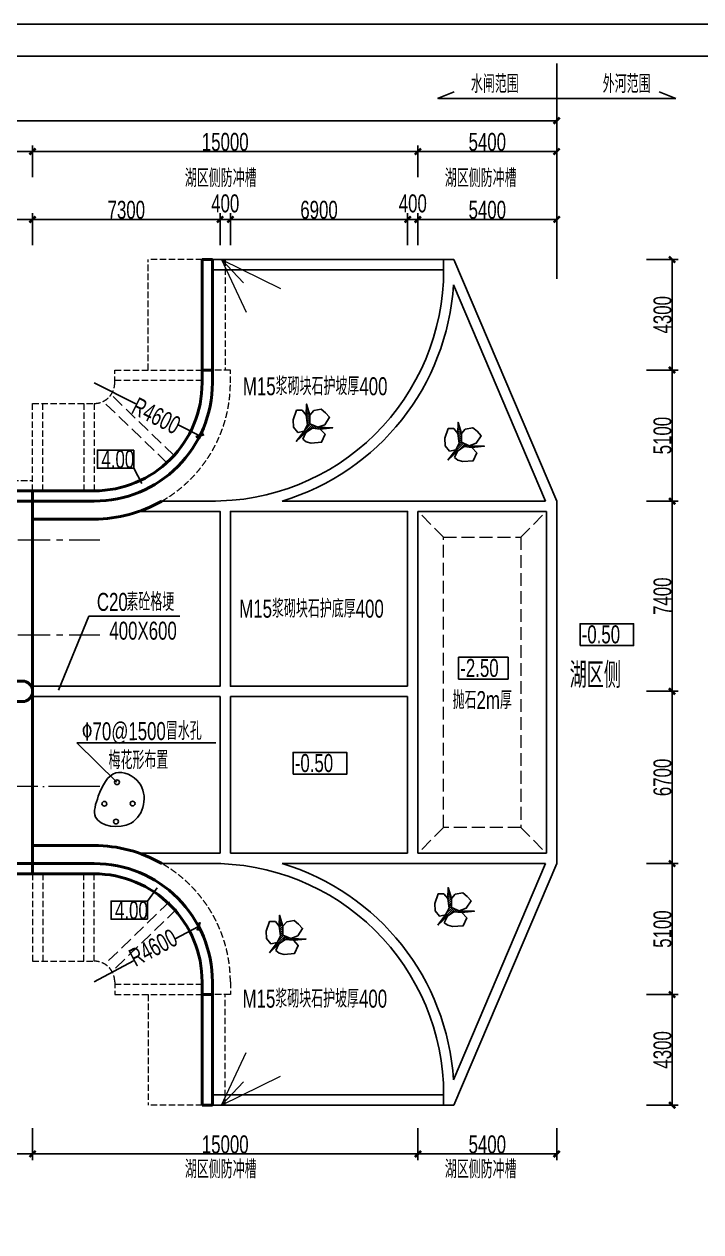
# Model space of a CAD drawing. Extents: x -51258 to 164715, y -112558 to 496610.
# Drawn here: x 84406 to 110745, y 58013 to 105000 of the extents above; entities that cross this region are included whole.
import ezdxf
from ezdxf.enums import TextEntityAlignment as Align

# ---------------------------------------------------------------- set-up
doc = ezdxf.new("R2010")
doc.units = 0
doc.header["$LTSCALE"] = 1000
doc.header["$PDMODE"] = 32
doc.header["$PDSIZE"] = 1
for name, pattern in [('CENTER', [2, 1.25, -0.25, 0.25, -0.25]), ('DASH', [0.35, 0.25, -0.1]), ('DOTE', [2.42, 2, -0.2, 0.02, -0.2])]:
    doc.linetypes.add(name, pattern=pattern)
for name, color, linetype in [('DIM', 3, 'Continuous'), ('DIM_LEAD', 3, 'Continuous'), ('PUB_TEXT', 7, 'Continuous'), ('TK', 7, 'Continuous'), ('标注', 3, 'Continuous')]:
    doc.layers.add(name, color=color, linetype=linetype)
for name, color, linetype, lineweight in [('中心线0.15', 5, 'DOTE', 15), ('中粗线0.25', 6, 'Continuous', 25), ('细线0.15', 4, 'Continuous', 15), ('结构轮廓线0.4', 1, 'Continuous', 40), ('虚线0.15', 2, 'DASH', 15)]:
    doc.layers.add(name, color=color, linetype=linetype, lineweight=lineweight)
doc.styles.add('han', font='pdatxt.shx', dxfattribs={"width": 0.7, "bigfont": 'chinese.shx'})
doc.styles.add('图中的汉字和数字', font='njsyeng.shx', dxfattribs={"width": 0.7, "bigfont": 'njsychn.shx'})
doc.dimstyles.new('1比200(加大字号)', dxfattribs={"dimtxt": 700, "dimasz": 240, "dimexe": 240, "dimexo": 30, "dimgap": 20, "dimtad": 1, "dimdec": 0, "dimdsep": 46, "dimtxsty": '图中的汉字和数字', "dimblk": 'ARCHTICK', "dimcen": 2, "dimclrd": 3, "dimclre": 3, "dimclrt": 3, "dimadec": 0, "dimazin": 0, "dimtfac": 1, "dimtdec": 0, "dimtmove": 2, "dimatfit": 3, "dimldrblk": 'ARCHTICK', "dimfxl": 1000, "dimfxlon": 1, "dimarcsym": 0})

# ---------------------------------------------------------------- blocks, each defined once
blk = doc.blocks.new('_ArchTick')
at = {"color": 0, "linetype": 'ByBlock', "const_width": 0.4}
blk.add_lwpolyline([(-0.5, -0.5), (0.5, 0.5)], dxfattribs=at)
blk = doc.blocks.new('*D546')
at = {"color": 3, "lineweight": -2, "transparency": 16777216}
for p, q in [((79733, 99045), (79733, 100285)), ((84733, 99045), (84733, 100285)), ((79733, 100045), (84733, 100045))]:
    blk.add_line(p, q, dxfattribs=at)
at = {"layer": 'Defpoints', "color": 0, "transparency": 16777216}
for p in [(84733, 100045), (84733, 82843), (79733, 81971)]:
    blk.add_point(p, dxfattribs=at)
at = {"color": 3, "lineweight": -2, "transparency": 16777216, "xscale": 240, "yscale": 240, "zscale": 240, "rotation": 180}
blk.add_blockref('_ArchTick', (79733, 100045), dxfattribs=at)
at = {"color": 3, "lineweight": -2, "transparency": 16777216, "xscale": 240, "yscale": 240, "zscale": 240}
blk.add_blockref('_ArchTick', (84733, 100045), dxfattribs=at)
at = {"color": 3, "transparency": 16777216, "insert": (82233, 100415), "char_height": 700, "attachment_point": 5, "style": 'han'}
blk.add_mtext('5000', dxfattribs=at)
blk = doc.blocks.new('*D547')
at = {"color": 3, "lineweight": -2, "transparency": 16777216}
for p, q in [((84733, 99045), (84733, 100285)), ((99733, 99045), (99733, 100285)), ((84733, 100045), (99733, 100045))]:
    blk.add_line(p, q, dxfattribs=at)
at = {"layer": 'Defpoints', "color": 0, "transparency": 16777216}
for p in [(99733, 100045), (84733, 82843), (99733, 81971)]:
    blk.add_point(p, dxfattribs=at)
at = {"color": 3, "lineweight": -2, "transparency": 16777216, "xscale": 240, "yscale": 240, "zscale": 240, "rotation": 180}
blk.add_blockref('_ArchTick', (84733, 100045), dxfattribs=at)
at = {"color": 3, "lineweight": -2, "transparency": 16777216, "xscale": 240, "yscale": 240, "zscale": 240}
blk.add_blockref('_ArchTick', (99733, 100045), dxfattribs=at)
at = {"color": 3, "transparency": 16777216, "insert": (92233, 100415), "char_height": 700, "attachment_point": 5, "style": 'han'}
blk.add_mtext('15000', dxfattribs=at)
blk = doc.blocks.new('*D548')
at = {"color": 3, "lineweight": -2, "transparency": 16777216}
for p, q in [((99733, 99045), (99733, 100285)), ((105133, 99045), (105133, 100285)), ((99733, 100045), (105133, 100045))]:
    blk.add_line(p, q, dxfattribs=at)
at = {"layer": 'Defpoints', "color": 0, "transparency": 16777216}
for p in [(105133, 100045), (99733, 81971), (105133, 82090)]:
    blk.add_point(p, dxfattribs=at)
at = {"color": 3, "lineweight": -2, "transparency": 16777216, "xscale": 240, "yscale": 240, "zscale": 240, "rotation": 180}
blk.add_blockref('_ArchTick', (99733, 100045), dxfattribs=at)
at = {"color": 3, "lineweight": -2, "transparency": 16777216, "xscale": 240, "yscale": 240, "zscale": 240}
blk.add_blockref('_ArchTick', (105133, 100045), dxfattribs=at)
at = {"color": 3, "transparency": 16777216, "insert": (102433, 100415), "char_height": 700, "attachment_point": 5, "style": 'han'}
blk.add_mtext('5400', dxfattribs=at)
blk = doc.blocks.new('*D245')
at = {"color": 3, "lineweight": -2, "transparency": 16777216}
for p, q in [((40333, 100244), (40333, 101484)), ((40333, 101244), (105133, 101244)), ((105133, 100244), (105133, 101484))]:
    blk.add_line(p, q, dxfattribs=at)
at = {"layer": 'Defpoints', "color": 0, "transparency": 16777216}
for p in [(105133, 101244), (105133, 82821), (40333, 81922)]:
    blk.add_point(p, dxfattribs=at)
at = {"color": 3, "lineweight": -2, "transparency": 16777216, "xscale": 240, "yscale": 240, "zscale": 240, "rotation": 180}
blk.add_blockref('_ArchTick', (40333, 101244), dxfattribs=at)
at = {"color": 3, "lineweight": -2, "transparency": 16777216, "xscale": 240, "yscale": 240, "zscale": 240}
blk.add_blockref('_ArchTick', (105133, 101244), dxfattribs=at)
at = {"color": 3, "transparency": 16777216, "insert": (72733, 101614), "char_height": 700, "attachment_point": 5, "style": 'han'}
blk.add_mtext('64800', dxfattribs=at)
blk = doc.blocks.new('maoshuikong')
at = {"layer": 'DIM'}
for centre in [(4391869, -644811), (4391052, -646207), (4392884, -646194), (4391806, -647360)]:
    blk.add_circle(centre, 156, dxfattribs=at)
blk.add_spline([(4390651, -645719), (4391790, -644205), (4393310, -644841), (4392780, -647455), (4390483, -647066), (4390659, -645712)], degree=3, dxfattribs=at)
blk = doc.blocks.new('*X62')
at = {"color": 0}
for p, q in [((144.35, 59.49), (144.4, 59.55)), ((144.32, 58.68), (144.58, 58.93)), ((144.32, 58.4), (144.64, 58.73)), ((144.33, 58.95), (144.52, 59.14)), ((144.33, 58.16), (144.7, 58.52)), ((144.34, 59.22), (144.46, 59.34)), ((144.37, 57.92), (144.76, 58.32)), ((144.4, 57.69), (144.77, 58.06)), ((143.43, 55.4), (145.06, 57.03)), ((144.11, 56.34), (144.88, 57.11)), ((144.41, 56.91), (144.77, 57.27)), ((144.43, 57.46), (144.77, 57.8)), ((144.45, 56.15), (145.25, 56.95)), ((144.46, 57.22), (144.77, 57.53)), ((145.15, 56.59), (145.43, 56.87)), ((145.39, 56.56), (145.61, 56.78)), ((145.63, 56.53), (145.8, 56.7)), ((145.87, 56.51), (146.06, 56.7)), ((146.11, 56.48), (146.31, 56.69)), ((146.39, 56.5), (146.57, 56.68)), ((146.69, 56.53), (146.83, 56.67)), ((146.99, 56.56), (147.09, 56.66)), ((147.28, 56.59), (147.34, 56.66)), ((147.58, 56.62), (147.6, 56.65))]:
    blk.add_line(p, q, dxfattribs=at)
blk = doc.blocks.new('*D551')
at = {"color": 3, "lineweight": -2, "transparency": 16777216}
for p, q in [((91197, 69898), (90284, 69414)), ((87133, 67743), (88667, 68557))]:
    blk.add_line(p, q, dxfattribs=at)
at = {"layer": 'Defpoints', "color": 0, "transparency": 16777216}
for p in [(91197, 69898), (87133, 67743)]:
    blk.add_point(p, dxfattribs=at)
at = {"color": 3, "lineweight": -2, "transparency": 16777216, "xscale": 240, "yscale": 240, "zscale": 240, "rotation": 27.93510304730578}
blk.add_blockref('_ArchTick', (91197, 69898), dxfattribs=at)
at = {"color": 3, "transparency": 16777216, "insert": (89430, 69070), "char_height": 700, "attachment_point": 5, "rotation": 27.9351, "style": 'han'}
blk.add_mtext('R4600', dxfattribs=at)
blk = doc.blocks.new('*D552')
at = {"color": 3, "lineweight": -2, "transparency": 16777216}
for p, q in [((87133, 91043), (88758, 90232)), ((91248, 88988), (90396, 89414))]:
    blk.add_line(p, q, dxfattribs=at)
at = {"layer": 'Defpoints', "color": 0, "transparency": 16777216}
for p in [(87133, 91043), (91248, 88988)]:
    blk.add_point(p, dxfattribs=at)
at = {"color": 3, "lineweight": -2, "transparency": 16777216, "xscale": 240, "yscale": 240, "zscale": 240, "rotation": 333.4663015959234}
blk.add_blockref('_ArchTick', (91248, 88988), dxfattribs=at)
at = {"color": 3, "transparency": 16777216, "insert": (89546, 89761), "char_height": 700, "attachment_point": 5, "rotation": 333.4663, "style": 'han'}
blk.add_mtext('R4600', dxfattribs=at)
blk = doc.blocks.new('*D553')
at = {"color": 3, "lineweight": -2, "transparency": 16777216}
for p, q in [((108624, 95843), (109864, 95843)), ((109624, 95843), (109624, 91543)), ((108624, 91543), (109864, 91543))]:
    blk.add_line(p, q, dxfattribs=at)
at = {"layer": 'Defpoints', "color": 0, "transparency": 16777216}
for p in [(89233, 95843), (89233, 91543), (109624, 91543)]:
    blk.add_point(p, dxfattribs=at)
at = {"color": 3, "lineweight": -2, "transparency": 16777216, "xscale": 240, "yscale": 240, "zscale": 240}
for p, rotation in [((109624, 95843), 90), ((109624, 91543), 270)]:
    blk.add_blockref('_ArchTick', p, dxfattribs=dict(at, rotation=rotation))
at = {"color": 3, "transparency": 16777216, "insert": (109254, 93693), "char_height": 700, "attachment_point": 5, "rotation": 90, "style": 'han'}
blk.add_mtext('4300', dxfattribs=at)
blk = doc.blocks.new('*D554')
at = {"color": 3, "lineweight": -2, "transparency": 16777216}
for p, q in [((108624, 91543), (109864, 91543)), ((109624, 91543), (109624, 86443)), ((108624, 86443), (109864, 86443))]:
    blk.add_line(p, q, dxfattribs=at)
at = {"layer": 'Defpoints', "color": 0, "transparency": 16777216}
for p in [(89233, 91543), (85933, 86443), (109624, 86443)]:
    blk.add_point(p, dxfattribs=at)
at = {"color": 3, "lineweight": -2, "transparency": 16777216, "xscale": 240, "yscale": 240, "zscale": 240}
for p, rotation in [((109624, 91543), 90), ((109624, 86443), 270)]:
    blk.add_blockref('_ArchTick', p, dxfattribs=dict(at, rotation=rotation))
at = {"color": 3, "transparency": 16777216, "insert": (109254, 88993), "char_height": 700, "attachment_point": 5, "rotation": 90, "style": 'han'}
blk.add_mtext('5100', dxfattribs=at)
blk = doc.blocks.new('*D555')
at = {"color": 3, "lineweight": -2, "transparency": 16777216}
for p, q in [((108624, 86443), (109864, 86443)), ((109624, 86443), (109624, 79043)), ((108624, 79043), (109864, 79043))]:
    blk.add_line(p, q, dxfattribs=at)
at = {"layer": 'Defpoints', "color": 0, "transparency": 16777216}
for p in [(85933, 86443), (79733, 79043), (109624, 79043)]:
    blk.add_point(p, dxfattribs=at)
at = {"color": 3, "lineweight": -2, "transparency": 16777216, "xscale": 240, "yscale": 240, "zscale": 240}
for p, rotation in [((109624, 86443), 90), ((109624, 79043), 270)]:
    blk.add_blockref('_ArchTick', p, dxfattribs=dict(at, rotation=rotation))
at = {"color": 3, "transparency": 16777216, "insert": (109254, 82743), "char_height": 700, "attachment_point": 5, "rotation": 90, "style": 'han'}
blk.add_mtext('7400', dxfattribs=at)
blk = doc.blocks.new('*D556')
at = {"color": 3, "lineweight": -2, "transparency": 16777216}
for p, q in [((108624, 79043), (109864, 79043)), ((109624, 79043), (109624, 72343)), ((108624, 72343), (109864, 72343))]:
    blk.add_line(p, q, dxfattribs=at)
at = {"layer": 'Defpoints', "color": 0, "transparency": 16777216}
for p in [(79733, 79043), (79733, 72343), (109624, 72343)]:
    blk.add_point(p, dxfattribs=at)
at = {"color": 3, "lineweight": -2, "transparency": 16777216, "xscale": 240, "yscale": 240, "zscale": 240}
for p, rotation in [((109624, 79043), 90), ((109624, 72343), 270)]:
    blk.add_blockref('_ArchTick', p, dxfattribs=dict(at, rotation=rotation))
at = {"color": 3, "transparency": 16777216, "insert": (109254, 75693), "char_height": 700, "attachment_point": 5, "rotation": 90, "style": 'han'}
blk.add_mtext('6700', dxfattribs=at)
blk = doc.blocks.new('*D557')
at = {"color": 3, "lineweight": -2, "transparency": 16777216}
for p, q in [((108624, 72343), (109864, 72343)), ((109624, 72343), (109624, 67243)), ((108624, 67243), (109864, 67243))]:
    blk.add_line(p, q, dxfattribs=at)
at = {"layer": 'Defpoints', "color": 0, "transparency": 16777216}
for p in [(79733, 72343), (91533, 67243), (109624, 67243)]:
    blk.add_point(p, dxfattribs=at)
at = {"color": 3, "lineweight": -2, "transparency": 16777216, "xscale": 240, "yscale": 240, "zscale": 240}
for p, rotation in [((109624, 72343), 90), ((109624, 67243), 270)]:
    blk.add_blockref('_ArchTick', p, dxfattribs=dict(at, rotation=rotation))
at = {"color": 3, "transparency": 16777216, "insert": (109254, 69793), "char_height": 700, "attachment_point": 5, "rotation": 90, "style": 'han'}
blk.add_mtext('5100', dxfattribs=at)
blk = doc.blocks.new('*D558')
at = {"color": 3, "lineweight": -2, "transparency": 16777216}
for p, q in [((108624, 67243), (109864, 67243)), ((109624, 67243), (109624, 62943)), ((108624, 62943), (109864, 62943))]:
    blk.add_line(p, q, dxfattribs=at)
at = {"layer": 'Defpoints', "color": 0, "transparency": 16777216}
for p in [(91533, 67243), (91333, 62943), (109624, 62943)]:
    blk.add_point(p, dxfattribs=at)
at = {"color": 3, "lineweight": -2, "transparency": 16777216, "xscale": 240, "yscale": 240, "zscale": 240}
for p, rotation in [((109624, 67243), 90), ((109624, 62943), 270)]:
    blk.add_blockref('_ArchTick', p, dxfattribs=dict(at, rotation=rotation))
at = {"color": 3, "transparency": 16777216, "insert": (109254, 65093), "char_height": 700, "attachment_point": 5, "rotation": 90, "style": 'han'}
blk.add_mtext('4300', dxfattribs=at)
blk = doc.blocks.new('*D563')
at = {"color": 3, "lineweight": -2, "transparency": 16777216}
for p, q in [((79733, 62042), (79733, 60802)), ((84733, 62042), (84733, 60802)), ((79733, 61042), (84733, 61042))]:
    blk.add_line(p, q, dxfattribs=at)
at = {"layer": 'Defpoints', "color": 0, "transparency": 16777216}
for p in [(79733, 73582), (84733, 73733), (84733, 61042)]:
    blk.add_point(p, dxfattribs=at)
at = {"color": 3, "lineweight": -2, "transparency": 16777216, "xscale": 240, "yscale": 240, "zscale": 240, "rotation": 180}
blk.add_blockref('_ArchTick', (79733, 61042), dxfattribs=at)
at = {"color": 3, "lineweight": -2, "transparency": 16777216, "xscale": 240, "yscale": 240, "zscale": 240}
blk.add_blockref('_ArchTick', (84733, 61042), dxfattribs=at)
at = {"color": 3, "transparency": 16777216, "insert": (82233, 61412), "char_height": 700, "attachment_point": 5, "style": 'han'}
blk.add_mtext('5000', dxfattribs=at)
blk = doc.blocks.new('*D564')
at = {"color": 3, "lineweight": -2, "transparency": 16777216}
for p, q in [((84733, 62042), (84733, 60802)), ((99733, 62042), (99733, 60802)), ((84733, 61042), (99733, 61042))]:
    blk.add_line(p, q, dxfattribs=at)
at = {"layer": 'Defpoints', "color": 0, "transparency": 16777216}
for p in [(99733, 74362), (84733, 73733), (99733, 61042)]:
    blk.add_point(p, dxfattribs=at)
at = {"color": 3, "lineweight": -2, "transparency": 16777216, "xscale": 240, "yscale": 240, "zscale": 240, "rotation": 180}
blk.add_blockref('_ArchTick', (84733, 61042), dxfattribs=at)
at = {"color": 3, "lineweight": -2, "transparency": 16777216, "xscale": 240, "yscale": 240, "zscale": 240}
blk.add_blockref('_ArchTick', (99733, 61042), dxfattribs=at)
at = {"color": 3, "transparency": 16777216, "insert": (92233, 61412), "char_height": 700, "attachment_point": 5, "style": 'han'}
blk.add_mtext('15000', dxfattribs=at)
blk = doc.blocks.new('*D565')
at = {"color": 3, "lineweight": -2, "transparency": 16777216}
for p, q in [((99733, 62042), (99733, 60802)), ((105133, 62042), (105133, 60802)), ((99733, 61042), (105133, 61042))]:
    blk.add_line(p, q, dxfattribs=at)
at = {"layer": 'Defpoints', "color": 0, "transparency": 16777216}
for p in [(99733, 74362), (105133, 74574), (105133, 61042)]:
    blk.add_point(p, dxfattribs=at)
at = {"color": 3, "lineweight": -2, "transparency": 16777216, "xscale": 240, "yscale": 240, "zscale": 240, "rotation": 180}
blk.add_blockref('_ArchTick', (99733, 61042), dxfattribs=at)
at = {"color": 3, "lineweight": -2, "transparency": 16777216, "xscale": 240, "yscale": 240, "zscale": 240}
blk.add_blockref('_ArchTick', (105133, 61042), dxfattribs=at)
at = {"color": 3, "transparency": 16777216, "insert": (102433, 61412), "char_height": 700, "attachment_point": 5, "style": 'han'}
blk.add_mtext('5400', dxfattribs=at)
blk = doc.blocks.new('*D577')
at = {"color": 3, "lineweight": -2, "transparency": 16777216}
for p, q in [((79733, 96402), (79733, 97642)), ((79733, 97402), (84733, 97402)), ((84733, 96402), (84733, 97642))]:
    blk.add_line(p, q, dxfattribs=at)
at = {"layer": 'Defpoints', "color": 0, "transparency": 16777216}
for p in [(84733, 97402), (79733, 87143), (84733, 86843)]:
    blk.add_point(p, dxfattribs=at)
at = {"color": 3, "lineweight": -2, "transparency": 16777216, "xscale": 240, "yscale": 240, "zscale": 240, "rotation": 180}
blk.add_blockref('_ArchTick', (79733, 97402), dxfattribs=at)
at = {"color": 3, "lineweight": -2, "transparency": 16777216, "xscale": 240, "yscale": 240, "zscale": 240}
blk.add_blockref('_ArchTick', (84733, 97402), dxfattribs=at)
at = {"color": 3, "transparency": 16777216, "insert": (82233, 97772), "char_height": 700, "attachment_point": 5, "style": 'han'}
blk.add_mtext('5000', dxfattribs=at)
blk = doc.blocks.new('*D578')
at = {"color": 3, "lineweight": -2, "transparency": 16777216}
for p, q in [((84733, 96402), (84733, 97642)), ((84733, 97402), (92033, 97402)), ((92033, 96402), (92033, 97642))]:
    blk.add_line(p, q, dxfattribs=at)
at = {"layer": 'Defpoints', "color": 0, "transparency": 16777216}
for p in [(92033, 97402), (84733, 86843), (92033, 84832)]:
    blk.add_point(p, dxfattribs=at)
at = {"color": 3, "lineweight": -2, "transparency": 16777216, "xscale": 240, "yscale": 240, "zscale": 240, "rotation": 180}
blk.add_blockref('_ArchTick', (84733, 97402), dxfattribs=at)
at = {"color": 3, "lineweight": -2, "transparency": 16777216, "xscale": 240, "yscale": 240, "zscale": 240}
blk.add_blockref('_ArchTick', (92033, 97402), dxfattribs=at)
at = {"color": 3, "transparency": 16777216, "insert": (88383, 97772), "char_height": 700, "attachment_point": 5, "style": 'han'}
blk.add_mtext('7300', dxfattribs=at)
blk = doc.blocks.new('*D579')
at = {"color": 3, "lineweight": -2, "transparency": 16777216}
for p, q in [((92033, 96402), (92033, 97642)), ((92033, 97402), (92433, 97402)), ((92433, 96402), (92433, 97642))]:
    blk.add_line(p, q, dxfattribs=at)
at = {"layer": 'Defpoints', "color": 0, "transparency": 16777216}
for p in [(92433, 97402), (92033, 84832), (92433, 84600)]:
    blk.add_point(p, dxfattribs=at)
at = {"color": 3, "lineweight": -2, "transparency": 16777216, "xscale": 240, "yscale": 240, "zscale": 240, "rotation": 180}
blk.add_blockref('_ArchTick', (92033, 97402), dxfattribs=at)
at = {"color": 3, "lineweight": -2, "transparency": 16777216, "xscale": 240, "yscale": 240, "zscale": 240}
blk.add_blockref('_ArchTick', (92433, 97402), dxfattribs=at)
at = {"color": 3, "transparency": 16777216, "insert": (92233, 98022), "char_height": 700, "attachment_point": 5, "style": 'han'}
blk.add_mtext('400', dxfattribs=at)
blk = doc.blocks.new('*D580')
at = {"color": 3, "lineweight": -2, "transparency": 16777216}
for p, q in [((92433, 96402), (92433, 97642)), ((92433, 97402), (99333, 97402)), ((99333, 96402), (99333, 97642))]:
    blk.add_line(p, q, dxfattribs=at)
at = {"layer": 'Defpoints', "color": 0, "transparency": 16777216}
for p in [(99333, 97402), (92433, 84600), (99333, 84448)]:
    blk.add_point(p, dxfattribs=at)
at = {"color": 3, "lineweight": -2, "transparency": 16777216, "xscale": 240, "yscale": 240, "zscale": 240, "rotation": 180}
blk.add_blockref('_ArchTick', (92433, 97402), dxfattribs=at)
at = {"color": 3, "lineweight": -2, "transparency": 16777216, "xscale": 240, "yscale": 240, "zscale": 240}
blk.add_blockref('_ArchTick', (99333, 97402), dxfattribs=at)
at = {"color": 3, "transparency": 16777216, "insert": (95883, 97772), "char_height": 700, "attachment_point": 5, "style": 'han'}
blk.add_mtext('6900', dxfattribs=at)
blk = doc.blocks.new('*D581')
at = {"color": 3, "lineweight": -2, "transparency": 16777216}
for p, q in [((99333, 96402), (99333, 97642)), ((99333, 97402), (99733, 97402)), ((99733, 96402), (99733, 97642))]:
    blk.add_line(p, q, dxfattribs=at)
at = {"layer": 'Defpoints', "color": 0, "transparency": 16777216}
for p in [(99733, 97402), (99733, 84743), (99333, 84448)]:
    blk.add_point(p, dxfattribs=at)
at = {"color": 3, "lineweight": -2, "transparency": 16777216, "xscale": 240, "yscale": 240, "zscale": 240, "rotation": 180}
blk.add_blockref('_ArchTick', (99333, 97402), dxfattribs=at)
at = {"color": 3, "lineweight": -2, "transparency": 16777216, "xscale": 240, "yscale": 240, "zscale": 240}
blk.add_blockref('_ArchTick', (99733, 97402), dxfattribs=at)
at = {"color": 3, "transparency": 16777216, "insert": (99533, 98022), "char_height": 700, "attachment_point": 5, "style": 'han'}
blk.add_mtext('400', dxfattribs=at)
blk = doc.blocks.new('*D582')
at = {"color": 3, "lineweight": -2, "transparency": 16777216}
for p, q in [((99733, 96402), (99733, 97642)), ((99733, 97402), (105133, 97402)), ((105133, 96402), (105133, 97642))]:
    blk.add_line(p, q, dxfattribs=at)
at = {"layer": 'Defpoints', "color": 0, "transparency": 16777216}
for p in [(105133, 97402), (105133, 85424), (99733, 84743)]:
    blk.add_point(p, dxfattribs=at)
at = {"color": 3, "lineweight": -2, "transparency": 16777216, "xscale": 240, "yscale": 240, "zscale": 240, "rotation": 180}
blk.add_blockref('_ArchTick', (99733, 97402), dxfattribs=at)
at = {"color": 3, "lineweight": -2, "transparency": 16777216, "xscale": 240, "yscale": 240, "zscale": 240}
blk.add_blockref('_ArchTick', (105133, 97402), dxfattribs=at)
at = {"color": 3, "transparency": 16777216, "insert": (102433, 97772), "char_height": 700, "attachment_point": 5, "style": 'han'}
blk.add_mtext('5400', dxfattribs=at)
blk = doc.blocks.new('RTGSREG')
for points in [[(0, 0), (-59400, 0), (-59400, 42000), (0, 42000)], [(-58400, 41500), (-500, 41500), (-500, 500), (-58400, 500)]]:
    blk.add_lwpolyline(points, close=True)
at = {"flags": 128}
blk.add_lwpolyline([(-58400, 41500), (-58400, 500), (-24500, 500), (-24500, 3700), (-18500, 3700), (-18500, 7700), (-500, 7700), (-500, 41500)], close=True, dxfattribs=at)

msp = doc.modelspace()

# ---------------------------------------------------------------- linework, layer by layer
at = {"color": 3}
for points in [[(94999.5, 88759.9), (95301.8, 89161.6), (95438.3, 89417.5), (95387.1, 89792.7), (95398.1, 90220.4), (95523.7, 89792.7), (95523.7, 89451.6), (95830.9, 89315.1), (96420.5, 89296.8), (95933.4, 89246.9), (95626.1, 89281), (95370, 89110.4), (94999.5, 88759.9)], [(100899.7, 88041.5), (101202, 88443.2), (101338.6, 88699), (101287.4, 89074.3), (101298.3, 89502), (101423.9, 89074.3), (101423.9, 88733.2), (101731.2, 88596.7), (102320.8, 88578.3), (101833.6, 88528.5), (101526.3, 88562.6), (101270.3, 88392), (100899.7, 88041.5)], [(100508.9, 69946.6), (100811.2, 70348.2), (100947.7, 70604.1), (100896.5, 70979.4), (100907.5, 71407.1), (101033.1, 70979.4), (101033.1, 70638.2), (101340.3, 70501.8), (101929.9, 70483.4), (101442.8, 70433.5), (101135.5, 70467.6), (100879.4, 70297.1), (100508.9, 69946.6)], [(93949.7, 68868.9), (94252, 69270.6), (94388.6, 69526.5), (94337.4, 69901.8), (94348.3, 70329.4), (94473.9, 69901.8), (94473.9, 69560.6), (94781.2, 69424.1), (95370.8, 69405.8), (94883.6, 69355.9), (94576.3, 69390), (94320.3, 69219.4), (93949.7, 68868.9)]]:
    msp.add_lwpolyline(points, dxfattribs=at)
for points in [[(95233.5, 89980.4), (95011.6, 89980.4), (94875, 89605.1), (94892.1, 89315.1), (95062.8, 89110.4), (95301.8, 89161.6), (95438.3, 89417.5), (95387.1, 89792.7)], [(95677.3, 89963.3), (95523.7, 89792.7), (95523.7, 89451.6), (95830.9, 89315.1), (96104, 89417.5), (96291.8, 89707.5), (96138.2, 89878), (95967.5, 90014.5)], [(95250.6, 88854.5), (95370, 89110.4), (95626.1, 89281), (95933.4, 89246.9), (96121.1, 89042.2), (95984.6, 88735.1), (95574.9, 88701), (95387.1, 88752.2)], [(101577.5, 89244.9), (101423.9, 89074.3), (101423.9, 88733.2), (101731.2, 88596.7), (102004.3, 88699), (102192.1, 88989), (102038.4, 89159.6), (101867.7, 89296.1)], [(101133.7, 89262), (100911.8, 89262), (100775.3, 88886.7), (100792.3, 88596.7), (100963, 88392), (101202, 88443.2), (101338.6, 88699), (101287.4, 89074.3)], [(101150.8, 88136.1), (101270.3, 88392), (101526.3, 88562.6), (101833.6, 88528.5), (102021.4, 88323.8), (101884.8, 88016.7), (101475.1, 87982.6), (101287.4, 88033.8)], [(100742.9, 71167), (100521, 71167), (100384.4, 70791.8), (100401.5, 70501.8), (100572.2, 70297.1), (100811.2, 70348.2), (100947.7, 70604.1), (100896.5, 70979.4)], [(101186.7, 71150), (101033.1, 70979.4), (101033.1, 70638.2), (101340.3, 70501.8), (101613.5, 70604.1), (101801.2, 70894.1), (101647.6, 71064.7), (101476.9, 71201.2)], [(94183.7, 70089.4), (93961.8, 70089.4), (93825.3, 69714.1), (93842.3, 69424.1), (94013, 69219.4), (94252, 69270.6), (94388.6, 69526.5), (94337.4, 69901.8)], [(94627.6, 70072.3), (94473.9, 69901.8), (94473.9, 69560.6), (94781.2, 69424.1), (95054.3, 69526.5), (95242.1, 69816.5), (95088.4, 69987.1), (94917.7, 70123.5)], [(100760, 70041.2), (100879.4, 70297.1), (101135.5, 70467.6), (101442.8, 70433.5), (101630.5, 70228.8), (101494, 69921.8), (101084.3, 69887.7), (100896.5, 69938.8)], [(94200.8, 68963.6), (94320.3, 69219.4), (94576.3, 69390), (94883.6, 69355.9), (95071.4, 69151.2), (94934.8, 68844.1), (94525.1, 68810), (94337.4, 68861.2)]]:
    msp.add_lwpolyline(points, close=True, dxfattribs=at)
for points in [[(106043.5, 80823.6), (108127.2, 80823.6), (108127.2, 81675.1), (106043.5, 81675.1)], [(101317.1, 79517.6), (103239.2, 79517.6), (103239.2, 80369.2), (101317.1, 80369.2)], [(94876.7, 75817.1), (96960.4, 75817.1), (96960.4, 76668.7), (94876.7, 76668.7)]]:
    msp.add_lwpolyline(points, close=True)
at = {"layer": 'DIM_LEAD'}
for p, q in [((85737.4, 79090.9), (86919.5, 81962.6)), ((86919.5, 81962.6), (90459.4, 81962.6))]:
    msp.add_line(p, q, dxfattribs=at)
at = {"layer": 'TK'}
for points in [[(148500, 0), (0, 0), (0, 105000), (148500, 105000)], [(2500, 103750), (147250, 103750), (147250, 1250), (2500, 1250)]]:
    msp.add_lwpolyline(points, close=True, dxfattribs=at)
at = {"layer": '中心线0.15', "linetype": 'CENTER'}
for points in [[(56164.8, 84943.2), (87354.3, 84943.2)], [(56164.8, 81243.2), (87354.3, 81243.2)]]:
    msp.add_lwpolyline(points, dxfattribs=at)
at = {"layer": '中心线0.15'}
msp.add_lwpolyline([(87354.3, 75343.2), (56164.8, 75343.2)], dxfattribs=at)
at = {"layer": '中粗线0.25'}
for p, q in [((100733, 95443.2), (100733, 95843.2)), ((105133, 86443.2), (101133, 95843.2)), ((104698.3, 86443.2), (101115.1, 94862.9)), ((99733, 86043.2), (104733, 86043.2)), ((104733, 86043.2), (104733, 72743.2)), ((84733, 78843.2), (92033, 78843.2)), ((92033, 78843.2), (92033, 72743.2)), ((92433, 72743.2), (92433, 78843.2)), ((92433, 78843.2), (99333, 78843.2)), ((99333, 78843.2), (99333, 72743.2)), ((92033, 72743.2), (88890.8, 72743.2)), ((99333, 72743.2), (92433, 72743.2)), ((104733, 72743.2), (99733, 72743.2)), ((104698.3, 72343.2), (101115.1, 63922.7)), ((105133, 72343.2), (101133, 62943.2)), ((100733, 63343.2), (100733, 62943.2))]:
    msp.add_line(p, q, dxfattribs=at)
for points in [[(91733, 95843.2), (101133, 95843.2)], [(91733, 95443.2), (100733, 95443.2)], [(84733, 79243.2), (92033, 79243.2), (92033, 86043.2), (88890.8, 86043.2)], [(89765.5, 86443.2), (91858.3, 86443.2)], [(99333, 79243.2), (99333, 86043.2), (92433, 86043.2), (92433, 79243.2), (99333, 79243.2)], [(94448.8, 86443.2), (104698.3, 86443.2)], [(99733, 86043.2), (99733, 83443.2)], [(99733, 86043.2), (99733, 72743.2)], [(105133, 72343.2), (105133, 86443.2)], [(99733, 72743.2), (99733, 75043.2)], [(89765.5, 72343.2), (91858.3, 72343.2)], [(91858.3, 72343.2), (89765.5, 72343.2)], [(104698.3, 72343.2), (94448.8, 72343.2)], [(91733, 63343.2), (100733, 63343.2)], [(91733, 62943.2), (101133, 62943.2)]]:
    msp.add_lwpolyline(points, dxfattribs=at)
for centre, radius, start, end in [((91732.3, 95443.1), 9000.7, 269.22412, 0.00083), ((91733, 95442.3), 9400, 286.79316, 356.46568), ((91732.3, 63343.4), 9000.7, 359.99918, 90.77591), ((91731.9, 63343.3), 9401.1, 3.53352, 73.2019)]:
    msp.add_arc(centre, radius, start, end, dxfattribs=at)
at = {"layer": '标注'}
for p, q in [((105133, 95090.2), (105133, 103466)), ((100494.4, 102106.1), (101140.8, 102364.5)), ((105133, 102106.1), (100536.8, 102106.1)), ((105133, 102106.1), (109771.6, 102106.1)), ((109771.6, 102106.1), (109125.1, 102364.5)), ((88980.5, 87126.2), (88673.4, 87724.3)), ((86451.5, 77039.8), (91871.4, 77040.2)), ((88018.8, 75505.2), (86451.5, 77039.8)), ((89202.6, 70879), (89585.3, 71391.5))]:
    msp.add_line(p, q, dxfattribs=at)
for points in [[(88673.4, 88426.3), (87260.4, 88426.3), (87260.4, 87724.3), (88673.4, 87724.3)], [(89202.6, 70176.9), (87789.5, 70176.9), (87789.5, 70879), (89202.6, 70879)]]:
    msp.add_lwpolyline(points, close=True, dxfattribs=at)
at = {"layer": '细线0.15'}
for points in [[(92083, 95843.2), (94381.1, 94712)], [(92083, 95843.2), (92945.2, 94939.8)], [(92083, 95843.2), (93047.7, 93789.4)], [(92083, 62943.2), (93047.7, 64997)], [(92083, 62943.2), (94381.1, 64074.5)], [(92083, 62943.2), (92945.2, 63846.7)]]:
    msp.add_lwpolyline(points, dxfattribs=at)
at = {"layer": '结构轮廓线0.4'}
for p, q in [((91333, 91543.2), (91333, 95843.2)), ((91333, 95843.2), (91733, 95843.2)), ((91733, 95843.2), (91733, 91543.2)), ((84733, 71943.2), (84733, 86843.2)), ((91333, 67243.2), (91333, 62943.2)), ((91733, 62942.4), (91733, 67243.2)), ((91333, 62943.2), (91733, 62943.2))]:
    msp.add_line(p, q, dxfattribs=at)
for points in [[(84733, 86843.2), (87133, 86843.2, 0.4142136), (91333, 91043.2), (91333, 91543.2)], [(84733, 86443.2), (87133, 86443.2, 0.4142136), (91733, 91043.2), (91733, 91543.2)], [(84733, 85743.2), (87133, 85743.2, 0.1306834), (89765.5, 86443.2, 0.1235419)], [(81133.7, 79443.1), (84333, 79443.1, -1), (84333, 78643.1), (81133, 78643.1)], [(84733, 73043.2), (87133, 73043.2, -0.1306839), (89765.5, 72343.2, -0.1235419)], [(84733, 72343.2), (87133, 72343.2, -0.4142136), (91733, 67743.2), (91733, 67243.2)], [(84733, 71943.2), (87133, 71943.2, -0.4142136), (91333, 67743.2), (91333, 67243.2)]]:
    msp.add_lwpolyline(points, format="xyb", dxfattribs=at)
for points in [[(91333, 91543.2), (91733, 91543.2)], [(79733, 86843.2), (84733, 86843.2)], [(79733, 86443.2), (84733, 86443.2)], [(79733, 72343.2), (84733, 72343.2)], [(79733, 71943.2), (84733, 71943.2)], [(91333, 67243.2), (91733, 67243.2)]]:
    msp.add_lwpolyline(points, dxfattribs=at)
at = {"layer": '虚线0.15'}
for p, q in [((89233, 91543.2), (89233, 95843.2)), ((92233, 95843.2), (92233, 91543.2)), ((89233, 67243.2), (89233, 62943.2)), ((92233, 62943.2), (92233, 67243.2))]:
    msp.add_line(p, q, dxfattribs=at)
for points in [[(91333, 95843.2), (89233, 95843.2)], [(87933, 91543.2), (91333, 91543.2)], [(92433, 91543.2), (91733, 91543.2)], [(87933, 91143.2), (91333, 91143.2)], [(84733, 86843.2), (84733, 90243.2)], [(85133, 86843.2), (85133, 90243.2)], [(86733, 90243.2), (86733, 86843.2)], [(87133, 90243.2), (87133, 86843.2)], [(79733, 87243.2), (84733, 87243.2)], [(84733, 71943.2), (84733, 68543.2)], [(85133, 71943.2), (85133, 68543.2)], [(86733, 68543.2), (86733, 71943.2)], [(87133, 68543.2), (87133, 71943.2)], [(87933, 67643.2), (91333, 67643.2)], [(87933, 67243.2), (91333, 67243.2)], [(92433, 67243.2), (91733, 67243.2)], [(91333, 62943.2), (89233, 62943.2)]]:
    msp.add_lwpolyline(points, dxfattribs=at)
for points in [[(84733, 90243.2), (87133, 90243.2, 0.4142136), (87933, 91043.2), (87933, 91543.2)], [(89765.5, 86443.2, 0.2689706), (92433, 91043.2), (92433, 91543.2)], [(89765.5, 72343.2, -0.26897), (92433, 67743.2), (92433, 67243.2)], [(84733, 68543.2), (87133, 68543.2, -0.4142136), (87933, 67743.2), (87933, 67243.2)]]:
    msp.add_lwpolyline(points, format="xyb", dxfattribs=at)
at = {"layer": '虚线0.15', "ltscale": 2}
for points in [[(89963.9, 87929.5), (87501.1, 90306.5)], [(90241.7, 88217.3), (87778.9, 90594.3)], [(100733, 85043.2), (99733, 86043.2)], [(103733, 85043.2), (104733, 86043.2)], [(100733, 73743.2), (99733, 72743.2)], [(103733, 73743.2), (104733, 72743.2)], [(90063.9, 70857), (87601.1, 68480)], [(90341.7, 70569.2), (87878.9, 68192.2)]]:
    msp.add_lwpolyline(points, dxfattribs=at)
msp.add_lwpolyline([(100733, 85043.2), (103733, 85043.2), (103733, 73743.2), (100733, 73743.2)], close=True, dxfattribs=at)

# ---------------------------------------------------------------- block references
at = {"xscale": 2.5, "yscale": 2.5, "zscale": 2.5}
msp.add_blockref('RTGSREG', (148500, 0), dxfattribs=at)
at = {"color": 3, "xscale": 300, "yscale": 300, "zscale": 300}
for p in [(52092.6, 72303.8), (57992.9, 71585.3), (57602, 53490.4), (51042.9, 52412.8)]:
    msp.add_blockref('*X62', p, dxfattribs=at)
at = {"layer": '标注', "xscale": 0.6, "yscale": 0.6, "zscale": 0.6, "rotation": 0.004161372796787638}
msp.add_blockref('maoshuikong', (-2547130.5, 462200.5), dxfattribs=at)

# ---------------------------------------------------------------- texts
at = {"layer": 'DIM_LEAD', "style": 'han', "width": 0.7}
for s, p in [('C20', (87236.3, 82172.6)), ('素砼格埂', (88385.9, 82172.6)), ('400X600', (87724, 81052.6))]:
    msp.add_text(s, height=700, dxfattribs=at).set_placement(p)
at = {"layer": 'PUB_TEXT', "style": 'han', "width": 0.7}
for s, height, p in [('水闸范围', 700, (101795.9, 102321.8)), ('外河范围', 700, (106925.1, 102321.8)), ('M15浆砌块石护坡厚400', 700, (92919.9, 90563)), ('M15浆砌块石护底厚400', 700, (92778.3, 81908.7)), ('-0.50', 700, (106106.7, 80909.5)), ('-2.50', 700, (101380.4, 79603.6)), ('湖区侧', 1000, (105639.4, 79172.6)), ('抛石2m厚', 700, (101084.4, 78351.6)), ('-0.50', 700, (94940, 75903.1)), ('M15浆砌块石护坡厚400', 700, (92906.9, 66735.4))]:
    msp.add_text(s, height=height, dxfattribs=at).set_placement(p)
for p in [(92058.3, 98660.1), (102176, 98660.1), (92058.3, 60098.6), (102176, 60098.6)]:
    msp.add_text('湖区侧防冲槽', height=700, dxfattribs=at).set_placement(p, align=Align.CENTER)
at = {"layer": '标注', "style": 'han', "width": 0.7}
for p in [(87413.9, 87725.4), (87943, 70178.1)]:
    msp.add_text('4.00', height=700, dxfattribs=at).set_placement(p)
for s, p in [('\x8270@1500冒水孔', (86650.7, 77132.2)), ('梅花形布置', (87693.1, 76008.1))]:
    msp.add_text(s, height=700, rotation=0.28979, dxfattribs=at).set_placement(p)

# ---------------------------------------------------------------- dimensions: what is measured, and where the dimension line sits
for base, p1, p2, picture, middle in [((105133, 101243.9), (40333, 81921.9), (105133, 82821.4), '*D245', (72733, 101613.9)), ((84733, 100044.7), (79733, 81971), (84733, 82843.2), '*D546', (82233, 100414.7)), ((99733, 100044.7), (84733, 82843.2), (99733, 81970.8), '*D547', (92233, 100414.7)), ((105133, 100044.7), (99733, 81970.8), (105133, 82089.5), '*D548', (102433, 100414.7)), ((84733, 97401.6), (79733, 87143.2), (84733, 86843.2), '*D577', (82233, 97771.6)), ((92033, 97401.6), (84733, 86843.2), (92033, 84832.4), '*D578', (88383, 97771.6)), ((92433, 97401.6), (92033, 84832.4), (92433, 84600.2), '*D579', (92233, 98021.6)), ((99333, 97401.6), (92433, 84600.2), (99333, 84447.7), '*D580', (95883, 97771.6)), ((99733, 97401.6), (99333, 84447.7), (99733, 84743.2), '*D581', (99533, 98021.6)), ((105133, 97401.6), (99733, 84743.2), (105133, 85424), '*D582', (102433, 97771.6)), ((99733, 61042.1), (84733, 73733), (99733, 74361.6), '*D564', (92233, 61412.1)), ((105133, 61042.1), (99733, 74361.6), (105133, 74574.1), '*D565', (102433, 61412.1)), ((84733, 61042.1), (79733, 73582), (84733, 73733), '*D563', (82233, 61412.1))]:
    dim = msp.add_linear_dim(base=base, p1=p1, p2=p2, dimstyle='1比200(加大字号)', override={"dimtxsty": 'han'})
    dim.commit()
    dim.dimension.update_dxf_attribs({"geometry": picture, "text_midpoint": middle})
for base, p1, p2, picture, middle in [((109623.6, 91543.2), (89233, 95843.2), (89233, 91543.2), '*D553', (109253.6, 93693.2)), ((109623.6, 86443.2), (89233, 91543.2), (85933, 86443.2), '*D554', (109253.6, 88993.2)), ((109623.6, 79043.2), (85933, 86443.2), (79733, 79043.2), '*D555', (109253.6, 82743.2)), ((109623.6, 72343.2), (79733, 79043.2), (79733, 72343.2), '*D556', (109253.6, 75693.2)), ((109623.6, 67243.2), (79733, 72343.2), (91533, 67243.2), '*D557', (109253.6, 69793.2)), ((109623.6, 62943.2), (91533, 67243.2), (91333, 62943.2), '*D558', (109253.6, 65093.2))]:
    dim = msp.add_linear_dim(base=base, p1=p1, p2=p2, angle=90, dimstyle='1比200(加大字号)', override={"dimtxsty": 'han'})
    dim.commit()
    dim.dimension.update_dxf_attribs({"geometry": picture, "text_midpoint": middle})
for center, mpoint, picture, middle in [((87133, 91043.2), (91248.5, 88988.3), '*D552', (89545.7, 89760.6)), ((87133, 67743.2), (91197, 69898.2), '*D551', (89430.4, 69070.2))]:
    dim = msp.add_radius_dim(center=center, mpoint=mpoint, dimstyle='1比200(加大字号)', override={"dimtxsty": 'han', "dimfxl": 4})
    dim.commit()
    dim.dimension.update_dxf_attribs({"geometry": picture, "text_midpoint": middle, "dimtype": 164})

doc.saveas('drawing.dxf')
